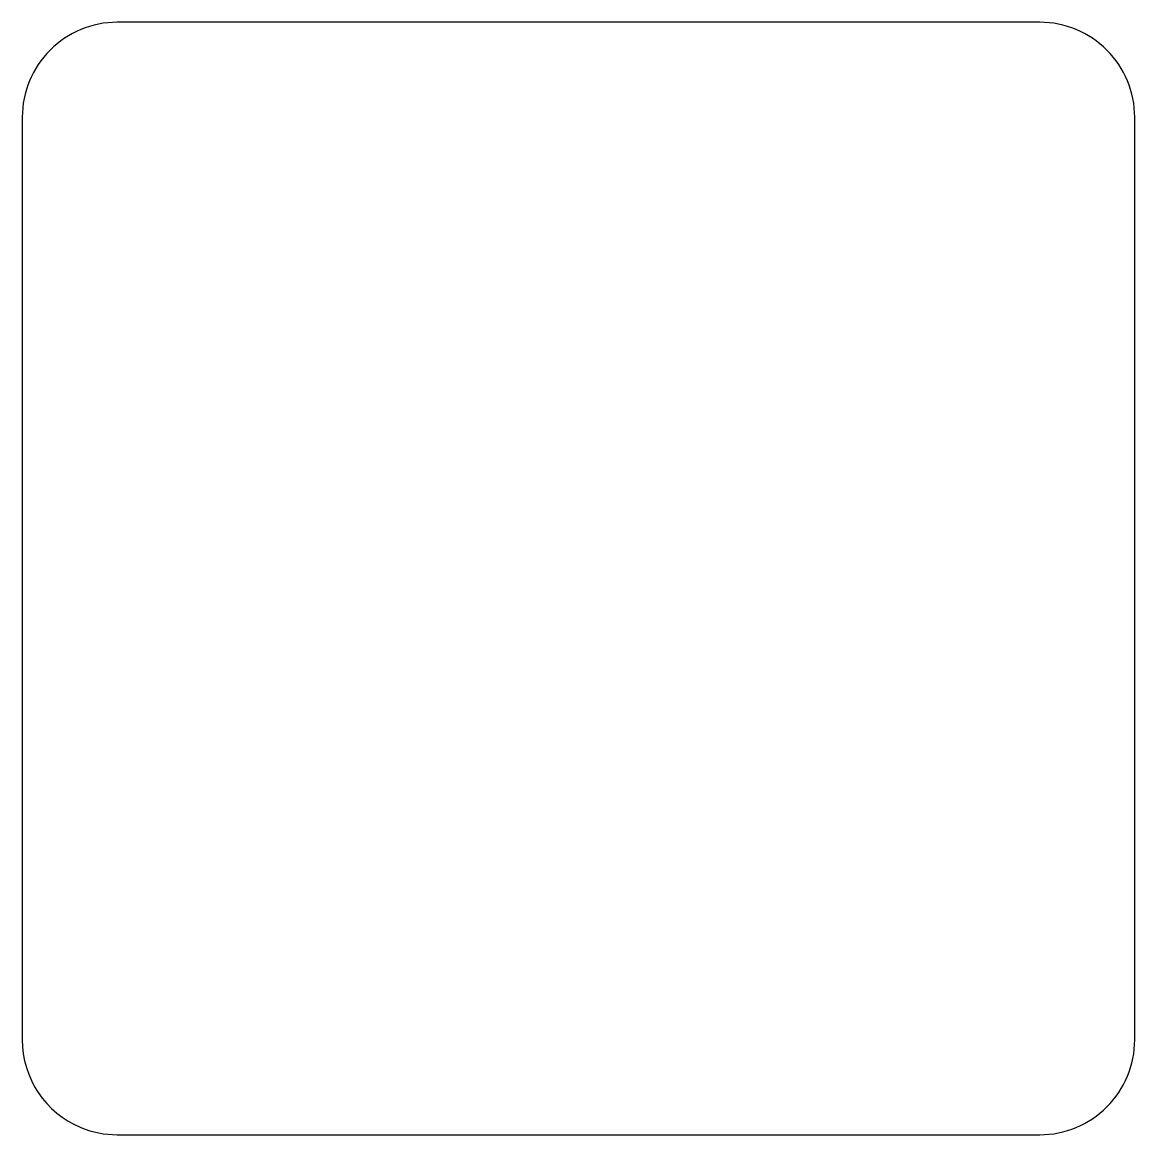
# Model space of a CAD drawing. Header units: millimetres. Extents: x 12 to 53, y 12 to 53.
import ezdxf

# ---------------------------------------------------------------- set-up
doc = ezdxf.new("R2010")
doc.units = ezdxf.units.MM

msp = doc.modelspace()

# ---------------------------------------------------------------- linework, layer by layer
at = {"layer": 'BACK_CAVITY_Z9.00'}
msp.add_lwpolyline([(14.161, 12.266, 0.098491), (15.5, 12), (49.5, 12, 0.414214), (53, 15.5), (53, 49.5, 0.414214), (49.5, 53), (15.5, 53, 0.414214), (12, 49.5), (12, 15.5, 0.303347)], format="xyb", close=True, dxfattribs=at)

doc.saveas('drawing.dxf')
